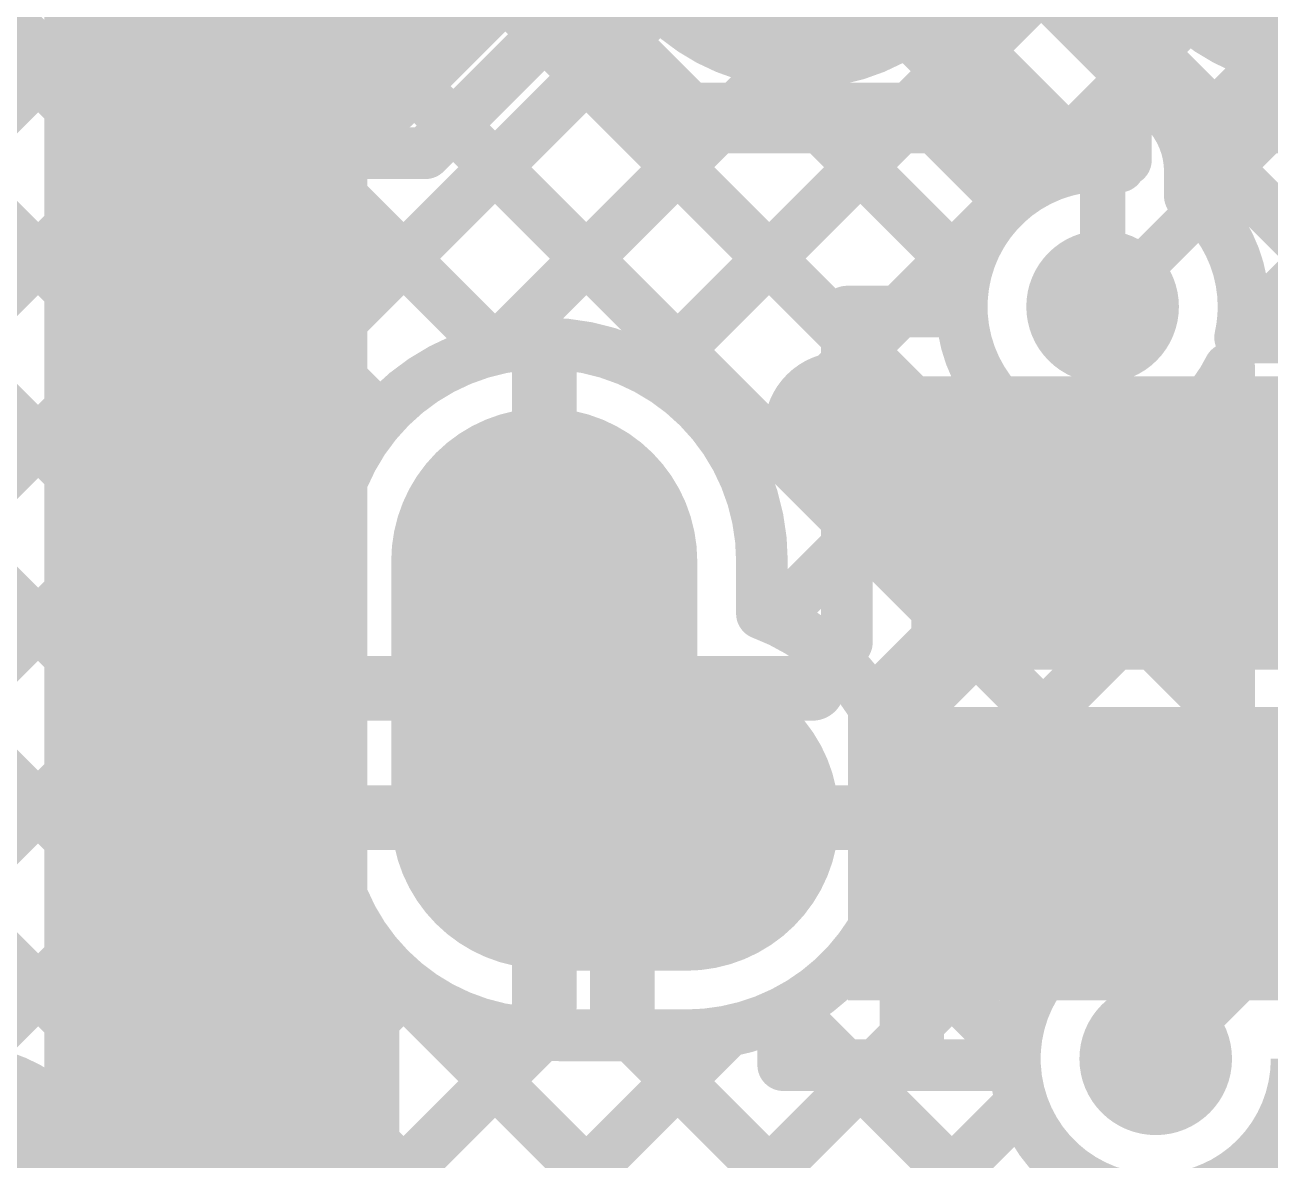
# Model space of a CAD drawing. Header units: millimetres. Extents: x 4.07 to 5.44, y 2.62 to 3.84.
# Drawn here: x 4.481 to 4.6737, y 3.0142 to 3.1899 of the extents above; entities that cross this region are included whole.
import ezdxf

# ---------------------------------------------------------------- set-up
doc = ezdxf.new("R2010")
doc.units = ezdxf.units.MM
doc.header["$MEASUREMENT"] = 0
for name, color, linetype in [('BottomLayer', 5, 'Continuous'), ('BottomSolder', 6, 'Continuous'), ('MultiLayer', 9, 'Continuous'), ('PadHoleLayer', 156, 'Continuous'), ('TopLayer', 1, 'Continuous'), ('TopOverlay', 2, 'Continuous'), ('TopPaste', 8, 'Continuous'), ('TopSolder', 216, 'Continuous'), ('ViaHoleLayer', 16, 'Continuous')]:
    doc.layers.add(name, color=color, linetype=linetype)

# ---------------------------------------------------------------- blocks, each defined once
blk = doc.blocks.new('TEST_POINT_3')
at = {"layer": 'TopLayer', "const_width": 0.03}
blk.add_lwpolyline([(-0.015, 0, 1), (0.015, 0, 1)], format="xyb", close=True, dxfattribs=at)
at = {"layer": 'TopOverlay', "const_width": 0.00787}
for points in [[(-0.037, 0.017), (-0.017, 0.037)], [(-0.017, 0.037), (0.017, 0.037)], [(-0.017, 0.037), (0.017, 0.037)], [(0.017, 0.037), (0.037, 0.017)], [(-0.037, -0.017), (-0.037, 0.017)], [(0.037, -0.017), (0.037, 0.017)], [(-0.037, -0.017), (-0.017, -0.037)], [(0.017, -0.037), (0.037, -0.017)], [(-0.017, -0.037), (0.017, -0.037)], [(-0.017, -0.037), (0.017, -0.037)]]:
    blk.add_lwpolyline(points, dxfattribs=at)
at = {"layer": 'TopOverlay', "const_width": 0.00394}
for points in [[(-0.01897, 0.037, 1), (-0.01503, 0.037, 1)], [(-0.01897, 0.037, 1), (-0.01503, 0.037, 1)], [(-0.01897, 0.037, 1), (-0.01503, 0.037, 1)], [(0.01503, 0.037, 1), (0.01897, 0.037, 1)], [(0.01503, 0.037, 1), (0.01897, 0.037, 1)], [(0.01503, 0.037, 1), (0.01897, 0.037, 1)], [(-0.03897, 0.017, 1), (-0.03503, 0.017, 1)], [(-0.03897, 0.017, 1), (-0.03503, 0.017, 1)], [(0.03503, 0.017, 1), (0.03897, 0.017, 1)], [(0.03503, 0.017, 1), (0.03897, 0.017, 1)], [(-0.03897, -0.017, 1), (-0.03503, -0.017, 1)], [(-0.03897, -0.017, 1), (-0.03503, -0.017, 1)], [(0.03503, -0.017, 1), (0.03897, -0.017, 1)], [(0.03503, -0.017, 1), (0.03897, -0.017, 1)], [(-0.01897, -0.037, 1), (-0.01503, -0.037, 1)], [(-0.01897, -0.037, 1), (-0.01503, -0.037, 1)], [(-0.01897, -0.037, 1), (-0.01503, -0.037, 1)], [(0.01503, -0.037, 1), (0.01897, -0.037, 1)], [(0.01503, -0.037, 1), (0.01897, -0.037, 1)], [(0.01503, -0.037, 1), (0.01897, -0.037, 1)]]:
    blk.add_lwpolyline(points, format="xyb", close=True, dxfattribs=at)
at = {"layer": 'TopPaste', "const_width": 0.03}
blk.add_lwpolyline([(-0.015, 0, 1), (0.015, 0, 1)], format="xyb", close=True, dxfattribs=at)
at = {"layer": 'TopSolder', "const_width": 0.034}
blk.add_lwpolyline([(-0.017, 0, 1), (0.017, 0, 1)], format="xyb", close=True, dxfattribs=at)
blk = doc.blocks.new('TEST_POINT_5')
at = {"layer": 'TopLayer', "const_width": 0.03}
blk.add_lwpolyline([(-0.015, 0, 1), (0.015, 0, 1)], format="xyb", close=True, dxfattribs=at)
at = {"layer": 'TopOverlay', "const_width": 0.00787}
for points in [[(-0.037, 0.017), (-0.017, 0.037)], [(-0.017, 0.037), (0.017, 0.037)], [(-0.017, 0.037), (0.017, 0.037)], [(0.017, 0.037), (0.037, 0.017)], [(-0.037, -0.017), (-0.037, 0.017)], [(0.037, -0.017), (0.037, 0.017)], [(-0.037, -0.017), (-0.017, -0.037)], [(0.017, -0.037), (0.037, -0.017)], [(-0.017, -0.037), (0.017, -0.037)], [(-0.017, -0.037), (0.017, -0.037)]]:
    blk.add_lwpolyline(points, dxfattribs=at)
at = {"layer": 'TopOverlay', "const_width": 0.00394}
for points in [[(-0.01897, 0.037, 1), (-0.01503, 0.037, 1)], [(-0.01897, 0.037, 1), (-0.01503, 0.037, 1)], [(-0.01897, 0.037, 1), (-0.01503, 0.037, 1)], [(0.01503, 0.037, 1), (0.01897, 0.037, 1)], [(0.01503, 0.037, 1), (0.01897, 0.037, 1)], [(0.01503, 0.037, 1), (0.01897, 0.037, 1)], [(-0.03897, 0.017, 1), (-0.03503, 0.017, 1)], [(-0.03897, 0.017, 1), (-0.03503, 0.017, 1)], [(0.03503, 0.017, 1), (0.03897, 0.017, 1)], [(0.03503, 0.017, 1), (0.03897, 0.017, 1)], [(-0.03897, -0.017, 1), (-0.03503, -0.017, 1)], [(-0.03897, -0.017, 1), (-0.03503, -0.017, 1)], [(0.03503, -0.017, 1), (0.03897, -0.017, 1)], [(0.03503, -0.017, 1), (0.03897, -0.017, 1)], [(-0.01897, -0.037, 1), (-0.01503, -0.037, 1)], [(-0.01897, -0.037, 1), (-0.01503, -0.037, 1)], [(-0.01897, -0.037, 1), (-0.01503, -0.037, 1)], [(0.01503, -0.037, 1), (0.01897, -0.037, 1)], [(0.01503, -0.037, 1), (0.01897, -0.037, 1)], [(0.01503, -0.037, 1), (0.01897, -0.037, 1)]]:
    blk.add_lwpolyline(points, format="xyb", close=True, dxfattribs=at)
at = {"layer": 'TopPaste', "const_width": 0.03}
blk.add_lwpolyline([(-0.015, 0, 1), (0.015, 0, 1)], format="xyb", close=True, dxfattribs=at)
at = {"layer": 'TopSolder', "const_width": 0.034}
blk.add_lwpolyline([(-0.017, 0, 1), (0.017, 0, 1)], format="xyb", close=True, dxfattribs=at)
blk = doc.blocks.new('TEST_POINT_7')
at = {"layer": 'TopLayer', "const_width": 0.03}
blk.add_lwpolyline([(-0.015, 0, 1), (0.015, 0, 1)], format="xyb", close=True, dxfattribs=at)
at = {"layer": 'TopOverlay', "const_width": 0.00787}
for points in [[(-0.037, 0.017), (-0.017, 0.037)], [(-0.017, 0.037), (0.017, 0.037)], [(-0.017, 0.037), (0.017, 0.037)], [(0.017, 0.037), (0.037, 0.017)], [(-0.037, -0.017), (-0.037, 0.017)], [(0.037, -0.017), (0.037, 0.017)], [(-0.037, -0.017), (-0.017, -0.037)], [(0.017, -0.037), (0.037, -0.017)], [(-0.017, -0.037), (0.017, -0.037)], [(-0.017, -0.037), (0.017, -0.037)]]:
    blk.add_lwpolyline(points, dxfattribs=at)
at = {"layer": 'TopOverlay', "const_width": 0.00394}
for points in [[(-0.01897, 0.037, 1), (-0.01503, 0.037, 1)], [(-0.01897, 0.037, 1), (-0.01503, 0.037, 1)], [(-0.01897, 0.037, 1), (-0.01503, 0.037, 1)], [(0.01503, 0.037, 1), (0.01897, 0.037, 1)], [(0.01503, 0.037, 1), (0.01897, 0.037, 1)], [(0.01503, 0.037, 1), (0.01897, 0.037, 1)], [(-0.03897, 0.017, 1), (-0.03503, 0.017, 1)], [(-0.03897, 0.017, 1), (-0.03503, 0.017, 1)], [(0.03503, 0.017, 1), (0.03897, 0.017, 1)], [(0.03503, 0.017, 1), (0.03897, 0.017, 1)], [(-0.03897, -0.017, 1), (-0.03503, -0.017, 1)], [(-0.03897, -0.017, 1), (-0.03503, -0.017, 1)], [(0.03503, -0.017, 1), (0.03897, -0.017, 1)], [(0.03503, -0.017, 1), (0.03897, -0.017, 1)], [(-0.01897, -0.037, 1), (-0.01503, -0.037, 1)], [(-0.01897, -0.037, 1), (-0.01503, -0.037, 1)], [(-0.01897, -0.037, 1), (-0.01503, -0.037, 1)], [(0.01503, -0.037, 1), (0.01897, -0.037, 1)], [(0.01503, -0.037, 1), (0.01897, -0.037, 1)], [(0.01503, -0.037, 1), (0.01897, -0.037, 1)]]:
    blk.add_lwpolyline(points, format="xyb", close=True, dxfattribs=at)
at = {"layer": 'TopPaste', "const_width": 0.03}
blk.add_lwpolyline([(-0.015, 0, 1), (0.015, 0, 1)], format="xyb", close=True, dxfattribs=at)
at = {"layer": 'TopSolder', "const_width": 0.034}
blk.add_lwpolyline([(-0.017, 0, 1), (0.017, 0, 1)], format="xyb", close=True, dxfattribs=at)
blk = doc.blocks.new('U262_241N_4BVC16_10')
at = {"layer": 'BottomLayer', "const_width": 0.03937}
for points in [[(-0.17008, 0.01969), (-0.17008, -0.01969)], [(-0.16784, -0.02), (-0.14816, -0.02)]]:
    blk.add_lwpolyline(points, dxfattribs=at)
at = {"layer": 'BottomLayer', "const_width": 0.01969}
for points in [[(-0.17992, 0.01969, 1), (-0.16024, 0.01969, 1)], [(-0.17992, -0.01969, 1), (-0.16024, -0.01969, 1)], [(-0.17769, -0.02, 1), (-0.158, -0.02, 1)], [(-0.158, -0.02, 1), (-0.13831, -0.02, 1)]]:
    blk.add_lwpolyline(points, format="xyb", close=True, dxfattribs=at)
at = {"layer": 'BottomSolder', "const_width": 0.04737}
for points in [[(-0.17008, 0.01969), (-0.17008, -0.01969)], [(-0.16784, -0.02), (-0.14816, -0.02)]]:
    blk.add_lwpolyline(points, dxfattribs=at)
at = {"layer": 'BottomSolder', "const_width": 0.02369}
for points in [[(-0.18192, 0.01969, 1), (-0.15824, 0.01969, 1)], [(-0.18192, -0.01969, 1), (-0.15824, -0.01969, 1)], [(-0.17969, -0.02, 1), (-0.156, -0.02, 1)], [(-0.16, -0.02, 1), (-0.13631, -0.02, 1)]]:
    blk.add_lwpolyline(points, format="xyb", close=True, dxfattribs=at)
at = {"layer": 'MultiLayer', "const_width": 0.03937}
for points in [[(-0.17008, 0.01969), (-0.17008, -0.01969)], [(-0.16784, -0.02), (-0.14816, -0.02)]]:
    blk.add_lwpolyline(points, dxfattribs=at)
at = {"layer": 'MultiLayer', "const_width": 0.01969}
for points in [[(-0.17992, 0.01969, 1), (-0.16024, 0.01969, 1)], [(-0.17992, -0.01969, 1), (-0.16024, -0.01969, 1)], [(-0.17769, -0.02, 1), (-0.158, -0.02, 1)], [(-0.158, -0.02, 1), (-0.13831, -0.02, 1)]]:
    blk.add_lwpolyline(points, format="xyb", close=True, dxfattribs=at)
at = {"layer": 'PadHoleLayer', "const_width": 0.00591}
for points in [[(-0.17894, -0.01673), (-0.17894, 0.01673, -1), (-0.16122, 0.01673), (-0.16122, -0.01673, -1)], [(-0.14914, -0.02886), (-0.16686, -0.02886, -1), (-0.16686, -0.01114), (-0.14914, -0.01114, -1)]]:
    blk.add_lwpolyline(points, format="xyb", close=True, dxfattribs=at)
at = {"layer": 'TopLayer', "const_width": 0.03937}
for points in [[(-0.17008, 0.01969), (-0.17008, -0.01969)], [(-0.16784, -0.02), (-0.14816, -0.02)]]:
    blk.add_lwpolyline(points, dxfattribs=at)
at = {"layer": 'TopLayer', "const_width": 0.01969}
for points in [[(-0.17992, 0.01969, 1), (-0.16024, 0.01969, 1)], [(-0.17992, -0.01969, 1), (-0.16024, -0.01969, 1)], [(-0.17769, -0.02, 1), (-0.158, -0.02, 1)], [(-0.158, -0.02, 1), (-0.13831, -0.02, 1)]]:
    blk.add_lwpolyline(points, format="xyb", close=True, dxfattribs=at)
at = {"layer": 'TopLayer'}
for points in [[(-0.10925, 0.00689), (-0.09744, 0.00689), (-0.10925, 0.04429), (-0.09744, 0.04429)], [(-0.08957, 0.00689), (-0.07776, 0.00689), (-0.08957, 0.04429), (-0.07776, 0.04429)], [(-0.06988, 0.00689), (-0.05807, 0.00689), (-0.06988, 0.04429), (-0.05807, 0.04429)], [(-0.11909, -0.04429), (-0.10728, -0.04429), (-0.11909, -0.00689), (-0.10728, -0.00689)], [(-0.09941, -0.04429), (-0.0876, -0.04429), (-0.09941, -0.00689), (-0.0876, -0.00689)], [(-0.07972, -0.04429), (-0.06791, -0.04429), (-0.07972, -0.00689), (-0.06791, -0.00689)], [(-0.06004, -0.04429), (-0.04823, -0.04429), (-0.06004, -0.00689), (-0.04823, -0.00689)]]:
    blk.add_solid(points, dxfattribs=at)
at = {"layer": 'TopOverlay'}
for points, const_width in [([(-0.11693, 0.04, 1), (-0.13107, 0.04, 1)], 0.01), ([(-0.13357, 0.04, 1), (-0.12857, 0.04, 1)], 0.005), ([(-0.11943, 0.04, 1), (-0.11443, 0.04, 1)], 0.005), ([(-0.19625, -0.05, 1), (-0.19375, -0.05, 1)], 0.0025)]:
    blk.add_lwpolyline(points, format="xyb", close=True, dxfattribs=dict(at, const_width=const_width))
at = {"layer": 'TopOverlay', "const_width": 0.005}
blk.add_lwpolyline([(-0.195, -0.129), (-0.195, -0.05)], dxfattribs=at)
at = {"layer": 'TopPaste'}
for points in [[(-0.10925, 0.00689), (-0.09744, 0.00689), (-0.10925, 0.04429), (-0.09744, 0.04429)], [(-0.08957, 0.00689), (-0.07776, 0.00689), (-0.08957, 0.04429), (-0.07776, 0.04429)], [(-0.06988, 0.00689), (-0.05807, 0.00689), (-0.06988, 0.04429), (-0.05807, 0.04429)], [(-0.11909, -0.04429), (-0.10728, -0.04429), (-0.11909, -0.00689), (-0.10728, -0.00689)], [(-0.09941, -0.04429), (-0.0876, -0.04429), (-0.09941, -0.00689), (-0.0876, -0.00689)], [(-0.07972, -0.04429), (-0.06791, -0.04429), (-0.07972, -0.00689), (-0.06791, -0.00689)], [(-0.06004, -0.04429), (-0.04823, -0.04429), (-0.06004, -0.00689), (-0.04823, -0.00689)]]:
    blk.add_solid(points, dxfattribs=at)
at = {"layer": 'TopSolder', "const_width": 0.04737}
for points in [[(-0.17008, 0.01969), (-0.17008, -0.01969)], [(-0.16784, -0.02), (-0.14816, -0.02)]]:
    blk.add_lwpolyline(points, dxfattribs=at)
at = {"layer": 'TopSolder', "const_width": 0.02369}
for points in [[(-0.18192, 0.01969, 1), (-0.15824, 0.01969, 1)], [(-0.18192, -0.01969, 1), (-0.15824, -0.01969, 1)], [(-0.17969, -0.02, 1), (-0.156, -0.02, 1)], [(-0.16, -0.02, 1), (-0.13631, -0.02, 1)]]:
    blk.add_lwpolyline(points, format="xyb", close=True, dxfattribs=at)
at = {"layer": 'TopSolder'}
for points in [[(-0.11325, 0.00289), (-0.09344, 0.00289), (-0.11325, 0.04829), (-0.09344, 0.04829)], [(-0.09357, 0.00289), (-0.07376, 0.00289), (-0.09357, 0.04829), (-0.07376, 0.04829)], [(-0.07388, 0.00289), (-0.05407, 0.00289), (-0.07388, 0.04829), (-0.05407, 0.04829)], [(-0.12309, -0.04829), (-0.10328, -0.04829), (-0.12309, -0.00289), (-0.10328, -0.00289)], [(-0.10341, -0.04829), (-0.0836, -0.04829), (-0.10341, -0.00289), (-0.0836, -0.00289)], [(-0.08372, -0.04829), (-0.06391, -0.04829), (-0.08372, -0.00289), (-0.06391, -0.00289)], [(-0.06404, -0.04829), (-0.04423, -0.04829), (-0.06404, -0.00289), (-0.04423, -0.00289)]]:
    blk.add_solid(points, dxfattribs=at)

msp = doc.modelspace()

# ---------------------------------------------------------------- linework, layer by layer
at = {"layer": 'BottomLayer'}
for points, const_width in [([(4.57844, 3.13594), (4.99788, 3.55538)], 0.008), ([(4.55395, 3.13974), (4.92366, 3.50945)], 0.008), ([(4.55395, 3.13974), (4.92366, 3.50945)], 0.008), ([(4.4633, 3.16222), (4.74289, 3.44182)], 0.008), ([(4.43608, 3.10672), (4.76966, 3.4403)], 0.008), ([(4.41174, 3.02581), (4.8254, 3.43947)], 0.008), ([(4.44128, 3.08364), (4.79711, 3.43946)], 0.008), ([(4.46059, 3.37416), (4.65272, 3.18203)], 0.008), ([(4.46448, 3.34198), (4.63988, 3.16658)], 0.008), ([(4.46472, 3.31345), (4.62665, 3.15152)], 0.008), ([(4.46388, 3.28601), (4.66742, 3.08247)], 0.008), ([(4.46237, 3.25924), (4.66459, 3.05702)], 0.008), ([(4.50904, 2.89626), (4.50904, 3.22114)], 0.05), ([(4.46391, 3.22941), (4.55365, 3.13967)], 0.008), ([(4.6554, 3.18583), (4.67635, 3.20678)], 0.008), ([(4.46479, 3.20024), (4.53601, 3.12903)], 0.008), ([(4.66492, 3.17626), (4.68592, 3.19726)], 0.007), ([(4.63345, 3.16267), (4.65263, 3.18185)], 0.008), ([(4.65142, 3.16895), (4.65142, 3.17626)], 0.008), ([(4.66492, 3.16336), (4.66492, 3.17626)], 0.007), ([(4.46427, 3.17249), (4.52778, 3.10897)], 0.008), ([(4.64782, 3.14626), (4.66492, 3.16336)], 0.007), ([(4.59192, 3.12114), (4.63141, 3.16063)], 0.008), ([(4.46297, 3.1455), (4.52772, 3.08075)], 0.008), ([(4.5614, 3.0872), (4.5614, 3.13657)], 0.01), ([(4.66742, 3.05985), (4.66742, 3.13669)], 0.008), ([(4.41951, 3.13239), (4.55119, 3.00071)], 0.008), ([(4.44735, 3.13284), (4.58198, 2.9982)], 0.008), ([(4.59704, 3.09797), (4.6312, 3.13213)], 0.008), ([(4.61209, 3.08473), (4.65225, 3.1249)], 0.008), ([(4.65308, 3.12509), (4.66742, 3.11075)], 0.008), ([(4.44133, 3.02712), (4.52855, 3.11434)], 0.008), ([(4.44133, 3.02712), (4.52855, 3.11434)], 0.008), ([(4.61638, 3.06075), (4.66742, 3.11179)], 0.008), ([(4.52772, 3.06752), (4.52772, 3.10689)], 0.008), ([(4.59509, 3.09877), (4.59509, 3.10689)], 0.008), ([(4.51991, 3.0872), (4.5614, 3.0872)], 0.01), ([(4.5614, 3.0872), (4.6029, 3.0872)], 0.01), ([(4.5614, 3.03783), (4.5614, 3.0872)], 0.01), ([(4.47063, 3.02813), (4.52772, 3.08522)], 0.008), ([(4.5823, 2.99838), (4.66742, 3.0835)], 0.008), ([(4.44128, 3.08233), (4.53023, 2.99339)], 0.008), ([(4.61518, 3.07814), (4.64476, 3.04856)], 0.008), ([(4.53395, 3.0672), (4.57348, 3.0672)], 0.01), ([(4.57348, 3.0672), (4.61301, 3.0672)], 0.01), ([(4.57348, 3.03752), (4.57348, 3.0672)], 0.01), ([(4.65906, 3.05149), (4.66742, 3.05985)], 0.008), ([(4.48914, 3.01836), (4.52902, 3.05824)], 0.008), ([(4.65692, 3.03026), (4.68092, 3.05426)], 0.007), ([(4.61327, 3.05177), (4.63424, 3.0308)], 0.008), ([(4.491, 2.99193), (4.54032, 3.04125)], 0.008), ([(4.59924, 3.03752), (4.63584, 3.00091)], 0.008), ([(4.49229, 2.96494), (4.56097, 3.03362)], 0.008), ([(4.55516, 2.99952), (4.58978, 3.03414)], 0.008), ([(4.56364, 3.03352), (4.58332, 3.03352)], 0.008), ([(4.57495, 3.03352), (4.6086, 2.99987)], 0.008), ([(4.65604, 3.02989), (4.6564, 3.03026)], 0.007), ([(4.6564, 3.03026), (4.65692, 3.03026)], 0.007), ([(4.61316, 3.00096), (4.63531, 3.0231)], 0.008), ([(4.67471, 3.01862), (4.67868, 3.01465)], 0.008)]:
    msp.add_lwpolyline(points, dxfattribs=dict(at, const_width=const_width))
at = {"layer": 'BottomLayer', "const_width": 0.008}
for points in [[(4.65142, 3.17626, -0.199679), (4.6554, 3.18583)], [(4.65142, 3.17626, -0.198912), (4.65538, 3.1858)], [(4.66742, 3.13669, -1.936495), (4.65039, 3.16792)], [(4.52772, 3.10689, -1), (4.59509, 3.10689)], [(4.59509, 3.09877, -0.313188), (4.61701, 3.0672)], [(4.55782, 3.03402, -0.383377), (4.52772, 3.06752)], [(4.61701, 3.0672, -0.414214), (4.58332, 3.03352)], [(4.67785, 3.02989, -2.673855), (4.65906, 3.05149)], [(4.56364, 3.03352, -0.043394), (4.55782, 3.03402)], [(4.45942, 3.02487, -0.587389), (4.4928, 3.00626)]]:
    msp.add_lwpolyline(points, format="xyb", dxfattribs=at)
at = {"layer": 'BottomLayer'}
for points, const_width in [([(4.65338, 3.1858, 1), (4.65738, 3.1858, 1)], 0.004), ([(4.6534, 3.18583, 1), (4.6574, 3.18583, 1)], 0.004), ([(4.6534, 3.18583, 1), (4.6574, 3.18583, 1)], 0.004), ([(4.65063, 3.18185, 1), (4.65463, 3.18185, 1)], 0.004), ([(4.65072, 3.18203, 1), (4.65472, 3.18203, 1)], 0.004), ([(4.64942, 3.17626, 1), (4.65342, 3.17626, 1)], 0.004), ([(4.64942, 3.17626, 1), (4.65342, 3.17626, 1)], 0.004), ([(4.64942, 3.17626, 1), (4.65342, 3.17626, 1)], 0.004), ([(4.66317, 3.17626, 1), (4.66667, 3.17626, 1)], 0.0035), ([(4.66317, 3.17626, 1), (4.66667, 3.17626, 1)], 0.0035), ([(4.64942, 3.16895, 1), (4.65342, 3.16895, 1)], 0.004), ([(4.63788, 3.16658, 1), (4.64188, 3.16658, 1)], 0.004), ([(4.64839, 3.16792, 1), (4.65239, 3.16792, 1)], 0.004), ([(4.63145, 3.16267, 1), (4.63545, 3.16267, 1)], 0.004), ([(4.66317, 3.16336, 1), (4.66667, 3.16336, 1)], 0.0035), ([(4.66317, 3.16336, 1), (4.66667, 3.16336, 1)], 0.0035), ([(4.62941, 3.16063, 1), (4.63341, 3.16063, 1)], 0.004), ([(4.64191, 3.14626, 1), (4.65372, 3.14626, 1)], 0.01181), ([(4.62465, 3.15152, 1), (4.62865, 3.15152, 1)], 0.004), ([(4.64607, 3.14626, 1), (4.64957, 3.14626, 1)], 0.0035), ([(4.55165, 3.13967, 1), (4.55565, 3.13967, 1)], 0.004), ([(4.55195, 3.13974, 1), (4.55595, 3.13974, 1)], 0.004), ([(4.55195, 3.13974, 1), (4.55595, 3.13974, 1)], 0.004), ([(4.5589, 3.13657, 1), (4.5639, 3.13657, 1)], 0.005), ([(4.57644, 3.13594, 1), (4.58044, 3.13594, 1)], 0.004), ([(4.66542, 3.13669, 1), (4.66942, 3.13669, 1)], 0.004), ([(4.66542, 3.13669, 1), (4.66942, 3.13669, 1)], 0.004), ([(4.6292, 3.13213, 1), (4.6332, 3.13213, 1)], 0.004), ([(4.53401, 3.12903, 1), (4.53801, 3.12903, 1)], 0.004), ([(4.65025, 3.1249, 1), (4.65425, 3.1249, 1)], 0.004), ([(4.65108, 3.12509, 1), (4.65508, 3.12509, 1)], 0.004), ([(4.58992, 3.12114, 1), (4.59392, 3.12114, 1)], 0.004), ([(4.52655, 3.11434, 1), (4.53055, 3.11434, 1)], 0.004), ([(4.52655, 3.11434, 1), (4.53055, 3.11434, 1)], 0.004), ([(4.66542, 3.11179, 1), (4.66942, 3.11179, 1)], 0.004), ([(4.66542, 3.11075, 1), (4.66942, 3.11075, 1)], 0.004), ([(4.52578, 3.10897, 1), (4.52978, 3.10897, 1)], 0.004), ([(4.52572, 3.10689, 1), (4.52972, 3.10689, 1)], 0.004), ([(4.52572, 3.10689, 1), (4.52972, 3.10689, 1)], 0.004), ([(4.59309, 3.10689, 1), (4.59709, 3.10689, 1)], 0.004), ([(4.59309, 3.10689, 1), (4.59709, 3.10689, 1)], 0.004), ([(4.59309, 3.09877, 1), (4.59709, 3.09877, 1)], 0.004), ([(4.59309, 3.09877, 1), (4.59709, 3.09877, 1)], 0.004), ([(4.59504, 3.09797, 1), (4.59904, 3.09797, 1)], 0.004), ([(4.51741, 3.0872, 1), (4.52241, 3.0872, 1)], 0.005), ([(4.5589, 3.0872, 1), (4.5639, 3.0872, 1)], 0.005), ([(4.5589, 3.0872, 1), (4.5639, 3.0872, 1)], 0.005), ([(4.5589, 3.0872, 1), (4.5639, 3.0872, 1)], 0.005), ([(4.5589, 3.0872, 1), (4.5639, 3.0872, 1)], 0.005), ([(4.6004, 3.0872, 1), (4.6054, 3.0872, 1)], 0.005), ([(4.52572, 3.08522, 1), (4.52972, 3.08522, 1)], 0.004), ([(4.61009, 3.08473, 1), (4.61409, 3.08473, 1)], 0.004), ([(4.66542, 3.0835, 1), (4.66942, 3.0835, 1)], 0.004), ([(4.66542, 3.08247, 1), (4.66942, 3.08247, 1)], 0.004), ([(4.52572, 3.08075, 1), (4.52972, 3.08075, 1)], 0.004), ([(4.61318, 3.07814, 1), (4.61718, 3.07814, 1)], 0.004), ([(4.53145, 3.0672, 1), (4.53645, 3.0672, 1)], 0.005), ([(4.57098, 3.0672, 1), (4.57598, 3.0672, 1)], 0.005), ([(4.57098, 3.0672, 1), (4.57598, 3.0672, 1)], 0.005), ([(4.57098, 3.0672, 1), (4.57598, 3.0672, 1)], 0.005), ([(4.61051, 3.0672, 1), (4.61551, 3.0672, 1)], 0.005), ([(4.52572, 3.06752, 1), (4.52972, 3.06752, 1)], 0.004), ([(4.52572, 3.06752, 1), (4.52972, 3.06752, 1)], 0.004), ([(4.61501, 3.0672, 1), (4.61901, 3.0672, 1)], 0.004), ([(4.61501, 3.0672, 1), (4.61901, 3.0672, 1)], 0.004), ([(4.61438, 3.06075, 1), (4.61838, 3.06075, 1)], 0.004), ([(4.66542, 3.05985, 1), (4.66942, 3.05985, 1)], 0.004), ([(4.66542, 3.05985, 1), (4.66942, 3.05985, 1)], 0.004), ([(4.52702, 3.05824, 1), (4.53102, 3.05824, 1)], 0.004), ([(4.66259, 3.05702, 1), (4.66659, 3.05702, 1)], 0.004), ([(4.61127, 3.05177, 1), (4.61527, 3.05177, 1)], 0.004), ([(4.65706, 3.05149, 1), (4.66106, 3.05149, 1)], 0.004), ([(4.65706, 3.05149, 1), (4.66106, 3.05149, 1)], 0.004), ([(4.64276, 3.04856, 1), (4.64676, 3.04856, 1)], 0.004), ([(4.53832, 3.04125, 1), (4.54232, 3.04125, 1)], 0.004), ([(4.5589, 3.03783, 1), (4.5639, 3.03783, 1)], 0.005), ([(4.57098, 3.03752, 1), (4.57598, 3.03752, 1)], 0.005), ([(4.59724, 3.03752, 1), (4.60124, 3.03752, 1)], 0.004), ([(4.65013, 3.02989, 1), (4.66194, 3.02989, 1)], 0.01181), ([(4.55582, 3.03402, 1), (4.55982, 3.03402, 1)], 0.004), ([(4.55582, 3.03402, 1), (4.55982, 3.03402, 1)], 0.004), ([(4.55897, 3.03362, 1), (4.56297, 3.03362, 1)], 0.004), ([(4.56164, 3.03352, 1), (4.56564, 3.03352, 1)], 0.004), ([(4.56164, 3.03352, 1), (4.56564, 3.03352, 1)], 0.004), ([(4.57295, 3.03352, 1), (4.57695, 3.03352, 1)], 0.004), ([(4.58132, 3.03352, 1), (4.58532, 3.03352, 1)], 0.004), ([(4.58132, 3.03352, 1), (4.58532, 3.03352, 1)], 0.004), ([(4.58778, 3.03414, 1), (4.59178, 3.03414, 1)], 0.004), ([(4.63224, 3.0308, 1), (4.63624, 3.0308, 1)], 0.004), ([(4.65465, 3.03026, 1), (4.65815, 3.03026, 1)], 0.0035), ([(4.65465, 3.03026, 1), (4.65815, 3.03026, 1)], 0.0035), ([(4.65517, 3.03026, 1), (4.65867, 3.03026, 1)], 0.0035), ([(4.65517, 3.03026, 1), (4.65867, 3.03026, 1)], 0.0035), ([(4.65429, 3.02989, 1), (4.65779, 3.02989, 1)], 0.0035), ([(4.63331, 3.0231, 1), (4.63731, 3.0231, 1)], 0.004), ([(4.48714, 3.01836, 1), (4.49114, 3.01836, 1)], 0.004), ([(4.67271, 3.01862, 1), (4.67671, 3.01862, 1)], 0.004)]:
    msp.add_lwpolyline(points, format="xyb", close=True, dxfattribs=dict(at, const_width=const_width))
msp.add_solid([(4.39092, 2.89826), (4.49592, 2.89826), (4.39092, 3.02487), (4.49592, 3.02487)], dxfattribs=at)
at = {"layer": 'BottomSolder', "const_width": 0.00991}
for points in [[(4.64287, 3.14626, 1), (4.65277, 3.14626, 1)], [(4.65108, 3.02989, 1), (4.66099, 3.02989, 1)]]:
    msp.add_lwpolyline(points, format="xyb", close=True, dxfattribs=at)
at = {"layer": 'MultiLayer', "const_width": 0.01181}
for points in [[(4.64191, 3.14626, 1), (4.65372, 3.14626, 1)], [(4.65013, 3.02989, 1), (4.66194, 3.02989, 1)]]:
    msp.add_lwpolyline(points, format="xyb", close=True, dxfattribs=at)
at = {"layer": 'TopLayer'}
for points, const_width in [([(4.521, 3.174), (4.521, 3.214)], 0.01), ([(4.601, 3.214), (4.64782, 3.16718)], 0.007), ([(4.46479, 3.20024), (4.53601, 3.12903)], 0.008), ([(4.64055, 3.19355), (4.65734, 3.17676)], 0.008), ([(4.64087, 3.19387), (4.68376, 3.15099)], 0.008), ([(4.641, 3.194), (4.661, 3.174)], 0.008), ([(4.477, 3.192), (4.499, 3.17)], 0.008), ([(4.543, 3.17), (4.564, 3.191)], 0.008), ([(4.564, 3.191), (4.581, 3.174)], 0.008), ([(4.56145, 3.18845), (4.60823, 3.14166)], 0.008), ([(4.41174, 3.02581), (4.57046, 3.18454)], 0.008), ([(4.41174, 3.02581), (4.57046, 3.18454)], 0.008), ([(4.4633, 3.16222), (4.48504, 3.18396)], 0.008), ([(4.5473, 3.1743), (4.60823, 3.11338)], 0.008), ([(4.55395, 3.13974), (4.58821, 3.174)], 0.008), ([(4.57844, 3.13594), (4.6165, 3.174)], 0.008), ([(4.581, 3.174), (4.621, 3.174)], 0.008), ([(4.60418, 3.174), (4.62665, 3.15152)], 0.008), ([(4.62145, 3.17445), (4.63334, 3.16257)], 0.008), ([(4.661, 3.174), (4.701, 3.174)], 0.008), ([(4.66194, 3.16288), (4.67307, 3.174)], 0.008), ([(4.46427, 3.17249), (4.52778, 3.10897)], 0.008), ([(4.43608, 3.10672), (4.49936, 3.17)], 0.008), ([(4.44128, 3.08364), (4.52764, 3.17)], 0.008), ([(4.499, 3.17), (4.543, 3.17)], 0.008), ([(4.52332, 3.17), (4.55365, 3.13967)], 0.008), ([(4.64782, 3.14626), (4.64782, 3.16718)], 0.007), ([(4.66132, 3.16339), (4.66132, 3.16718)], 0.008), ([(4.61628, 3.14549), (4.63141, 3.16063)], 0.008), ([(4.66917, 3.14182), (4.68815, 3.16079)], 0.008), ([(4.46297, 3.1455), (4.52772, 3.08075)], 0.008), ([(4.60823, 3.14549), (4.62602, 3.14549)], 0.008), ([(4.60823, 3.13745), (4.61628, 3.14549)], 0.008), ([(4.60823, 3.09431), (4.60823, 3.14549)], 0.008), ([(4.64782, 3.11279), (4.64782, 3.14626)], 0.007), ([(4.67128, 3.14149), (4.68341, 3.14149)], 0.008), ([(4.67128, 3.14149), (4.68341, 3.14149)], 0.008), ([(4.5614, 3.0872), (4.5614, 3.13657)], 0.01), ([(4.59192, 3.12114), (4.60823, 3.13745)], 0.008), ([(4.41951, 3.13239), (4.55119, 3.00071)], 0.008), ([(4.44735, 3.13284), (4.58198, 2.9982)], 0.008), ([(4.44133, 3.02712), (4.52855, 3.11434)], 0.008), ([(4.61223, 3.11279), (4.62813, 3.11279)], 0.01), ([(4.62777, 3.09226), (4.62777, 3.11243)], 0.007), ([(4.59704, 3.09797), (4.60823, 3.10916)], 0.008), ([(4.52772, 3.06752), (4.52772, 3.10689)], 0.008), ([(4.59509, 3.09877), (4.59509, 3.10689)], 0.008), ([(4.60332, 3.09431), (4.60823, 3.09431)], 0.008), ([(4.61877, 3.08326), (4.62777, 3.09226)], 0.007), ([(4.51991, 3.0872), (4.5614, 3.0872)], 0.01), ([(4.5614, 3.0872), (4.6029, 3.0872)], 0.01), ([(4.5614, 3.03783), (4.5614, 3.0872)], 0.01), ([(4.47063, 3.02813), (4.52772, 3.08522)], 0.008), ([(4.44128, 3.08233), (4.53023, 2.99339)], 0.008), ([(4.61877, 3.06209), (4.61877, 3.08326)], 0.007), ([(4.53395, 3.0672), (4.57348, 3.0672)], 0.01), ([(4.57348, 3.03752), (4.57348, 3.0672)], 0.01), ([(4.61829, 3.03291), (4.61829, 3.06161)], 0.01), ([(4.65766, 3.03152), (4.65766, 3.06161)], 0.007), ([(4.48914, 3.01836), (4.52902, 3.05824)], 0.008), ([(4.491, 2.99193), (4.54032, 3.04125)], 0.008), ([(4.59839, 3.02891), (4.59839, 3.03707)], 0.008), ([(4.49229, 2.96494), (4.56097, 3.03362)], 0.008), ([(4.55516, 2.99952), (4.58978, 3.03414)], 0.008), ([(4.56364, 3.03352), (4.58332, 3.03352)], 0.008), ([(4.57495, 3.03352), (4.6086, 2.99987)], 0.008), ([(4.65604, 3.02989), (4.65766, 3.03152)], 0.007), ([(4.5823, 2.99838), (4.61283, 3.02891)], 0.008), ([(4.59839, 3.02891), (4.63425, 3.02891)], 0.008), ([(4.60784, 3.02891), (4.63584, 3.00091)], 0.008), ([(4.61316, 3.00096), (4.63531, 3.0231)], 0.008)]:
    msp.add_lwpolyline(points, dxfattribs=dict(at, const_width=const_width))
for points, const_width in [([(4.63855, 3.19355, 1), (4.64255, 3.19355, 1)], 0.004), ([(4.562, 3.191, 1), (4.566, 3.191, 1)], 0.004), ([(4.562, 3.191, 1), (4.566, 3.191, 1)], 0.004), ([(4.55945, 3.18845, 1), (4.56345, 3.18845, 1)], 0.004), ([(4.48304, 3.18396, 1), (4.48704, 3.18396, 1)], 0.004), ([(4.56846, 3.18454, 1), (4.57246, 3.18454, 1)], 0.004), ([(4.56846, 3.18454, 1), (4.57246, 3.18454, 1)], 0.004), ([(4.65534, 3.17676, 1), (4.65934, 3.17676, 1)], 0.004), ([(4.65534, 3.17676, 1), (4.65934, 3.17676, 1)], 0.004), ([(4.65536, 3.17673, 1), (4.65936, 3.17673, 1)], 0.004), ([(4.5185, 3.174, 1), (4.5235, 3.174, 1)], 0.005), ([(4.5453, 3.1743, 1), (4.5493, 3.1743, 1)], 0.004), ([(4.579, 3.174, 1), (4.583, 3.174, 1)], 0.004), ([(4.579, 3.174, 1), (4.583, 3.174, 1)], 0.004), ([(4.58621, 3.174, 1), (4.59021, 3.174, 1)], 0.004), ([(4.60218, 3.174, 1), (4.60618, 3.174, 1)], 0.004), ([(4.6145, 3.174, 1), (4.6185, 3.174, 1)], 0.004), ([(4.619, 3.174, 1), (4.623, 3.174, 1)], 0.004), ([(4.61945, 3.17445, 1), (4.62345, 3.17445, 1)], 0.004), ([(4.659, 3.174, 1), (4.663, 3.174, 1)], 0.004), ([(4.659, 3.174, 1), (4.663, 3.174, 1)], 0.004), ([(4.67107, 3.174, 1), (4.67507, 3.174, 1)], 0.004), ([(4.497, 3.17, 1), (4.501, 3.17, 1)], 0.004), ([(4.497, 3.17, 1), (4.501, 3.17, 1)], 0.004), ([(4.49736, 3.17, 1), (4.50136, 3.17, 1)], 0.004), ([(4.52132, 3.17, 1), (4.52532, 3.17, 1)], 0.004), ([(4.52564, 3.17, 1), (4.52965, 3.17, 1)], 0.004), ([(4.541, 3.17, 1), (4.545, 3.17, 1)], 0.004), ([(4.541, 3.17, 1), (4.545, 3.17, 1)], 0.004), ([(4.64607, 3.16718, 1), (4.64957, 3.16718, 1)], 0.0035), ([(4.64607, 3.16718, 1), (4.64957, 3.16718, 1)], 0.0035), ([(4.65932, 3.16718, 1), (4.66332, 3.16718, 1)], 0.004), ([(4.65932, 3.16718, 1), (4.66332, 3.16718, 1)], 0.004), ([(4.65932, 3.16718, 1), (4.66332, 3.16718, 1)], 0.004), ([(4.63134, 3.16257, 1), (4.63534, 3.16257, 1)], 0.004), ([(4.63134, 3.16257, 1), (4.63534, 3.16257, 1)], 0.004), ([(4.65932, 3.16339, 1), (4.66332, 3.16339, 1)], 0.004), ([(4.65932, 3.16339, 1), (4.66332, 3.16339, 1)], 0.004), ([(4.65994, 3.16288, 1), (4.66394, 3.16288, 1)], 0.004), ([(4.62941, 3.16063, 1), (4.63341, 3.16063, 1)], 0.004), ([(4.64191, 3.14626, 1), (4.65372, 3.14626, 1)], 0.01181), ([(4.62465, 3.15152, 1), (4.62865, 3.15152, 1)], 0.004), ([(4.60623, 3.14549, 1), (4.61023, 3.14549, 1)], 0.004), ([(4.60623, 3.14549, 1), (4.61023, 3.14549, 1)], 0.004), ([(4.61428, 3.14549, 1), (4.61828, 3.14549, 1)], 0.004), ([(4.61428, 3.14549, 1), (4.61828, 3.14549, 1)], 0.004), ([(4.62402, 3.14549, 1), (4.62802, 3.14549, 1)], 0.004), ([(4.62402, 3.14549, 1), (4.62802, 3.14549, 1)], 0.004), ([(4.64607, 3.14626, 1), (4.64957, 3.14626, 1)], 0.0035), ([(4.64607, 3.14626, 1), (4.64957, 3.14626, 1)], 0.0035), ([(4.66763, 3.14626, 1), (4.67163, 3.14626, 1)], 0.004), ([(4.66763, 3.14626, 1), (4.67163, 3.14626, 1)], 0.004), ([(4.60623, 3.14166, 1), (4.61023, 3.14166, 1)], 0.004), ([(4.6671, 3.14149, 1), (4.6711, 3.14149, 1)], 0.004), ([(4.66717, 3.14182, 1), (4.67117, 3.14182, 1)], 0.004), ([(4.66928, 3.14149, 1), (4.67328, 3.14149, 1)], 0.004), ([(4.66928, 3.14149, 1), (4.67328, 3.14149, 1)], 0.004), ([(4.55165, 3.13967, 1), (4.55565, 3.13967, 1)], 0.004), ([(4.55195, 3.13974, 1), (4.55595, 3.13974, 1)], 0.004), ([(4.5589, 3.13657, 1), (4.5639, 3.13657, 1)], 0.005), ([(4.60623, 3.13745, 1), (4.61023, 3.13745, 1)], 0.004), ([(4.60623, 3.13745, 1), (4.61023, 3.13745, 1)], 0.004), ([(4.57644, 3.13594, 1), (4.58044, 3.13594, 1)], 0.004), ([(4.53401, 3.12903, 1), (4.53801, 3.12903, 1)], 0.004), ([(4.58992, 3.12114, 1), (4.59392, 3.12114, 1)], 0.004), ([(4.52655, 3.11434, 1), (4.53055, 3.11434, 1)], 0.004), ([(4.60623, 3.11338, 1), (4.61023, 3.11338, 1)], 0.004), ([(4.60973, 3.11279, 1), (4.61473, 3.11279, 1)], 0.005), ([(4.62563, 3.11279, 1), (4.63063, 3.11279, 1)], 0.005), ([(4.64607, 3.11279, 1), (4.64957, 3.11279, 1)], 0.0035), ([(4.62602, 3.11243, 1), (4.62952, 3.11243, 1)], 0.0035), ([(4.52578, 3.10897, 1), (4.52978, 3.10897, 1)], 0.004), ([(4.60623, 3.10916, 1), (4.61023, 3.10916, 1)], 0.004), ([(4.52572, 3.10689, 1), (4.52972, 3.10689, 1)], 0.004), ([(4.52572, 3.10689, 1), (4.52972, 3.10689, 1)], 0.004), ([(4.59309, 3.10689, 1), (4.59709, 3.10689, 1)], 0.004), ([(4.59309, 3.10689, 1), (4.59709, 3.10689, 1)], 0.004), ([(4.59309, 3.09877, 1), (4.59709, 3.09877, 1)], 0.004), ([(4.59309, 3.09877, 1), (4.59709, 3.09877, 1)], 0.004), ([(4.59504, 3.09797, 1), (4.59904, 3.09797, 1)], 0.004), ([(4.60132, 3.09431, 1), (4.60532, 3.09431, 1)], 0.004), ([(4.60132, 3.09431, 1), (4.60532, 3.09431, 1)], 0.004), ([(4.60623, 3.09431, 1), (4.61023, 3.09431, 1)], 0.004), ([(4.60623, 3.09431, 1), (4.61023, 3.09431, 1)], 0.004), ([(4.62602, 3.09226, 1), (4.62952, 3.09226, 1)], 0.0035), ([(4.62602, 3.09226, 1), (4.62952, 3.09226, 1)], 0.0035), ([(4.51741, 3.0872, 1), (4.52241, 3.0872, 1)], 0.005), ([(4.5589, 3.0872, 1), (4.5639, 3.0872, 1)], 0.005), ([(4.5589, 3.0872, 1), (4.5639, 3.0872, 1)], 0.005), ([(4.5589, 3.0872, 1), (4.5639, 3.0872, 1)], 0.005), ([(4.5589, 3.0872, 1), (4.5639, 3.0872, 1)], 0.005), ([(4.6004, 3.0872, 1), (4.6054, 3.0872, 1)], 0.005), ([(4.52572, 3.08522, 1), (4.52972, 3.08522, 1)], 0.004), ([(4.61702, 3.08326, 1), (4.62052, 3.08326, 1)], 0.0035), ([(4.61702, 3.08326, 1), (4.62052, 3.08326, 1)], 0.0035), ([(4.52572, 3.08075, 1), (4.52972, 3.08075, 1)], 0.004), ([(4.53145, 3.0672, 1), (4.53645, 3.0672, 1)], 0.005), ([(4.57098, 3.0672, 1), (4.57598, 3.0672, 1)], 0.005), ([(4.57098, 3.0672, 1), (4.57598, 3.0672, 1)], 0.005), ([(4.52572, 3.06752, 1), (4.52972, 3.06752, 1)], 0.004), ([(4.52572, 3.06752, 1), (4.52972, 3.06752, 1)], 0.004), ([(4.61579, 3.06161, 1), (4.62079, 3.06161, 1)], 0.005), ([(4.61702, 3.06209, 1), (4.62052, 3.06209, 1)], 0.0035), ([(4.65591, 3.06161, 1), (4.65941, 3.06161, 1)], 0.0035), ([(4.52702, 3.05824, 1), (4.53102, 3.05824, 1)], 0.004), ([(4.53832, 3.04125, 1), (4.54232, 3.04125, 1)], 0.004), ([(4.5589, 3.03783, 1), (4.5639, 3.03783, 1)], 0.005), ([(4.57098, 3.03752, 1), (4.57598, 3.03752, 1)], 0.005), ([(4.65013, 3.02989, 1), (4.66194, 3.02989, 1)], 0.01181), ([(4.59639, 3.03707, 1), (4.60039, 3.03707, 1)], 0.004), ([(4.59639, 3.03707, 1), (4.60039, 3.03707, 1)], 0.004), ([(4.55582, 3.03402, 1), (4.55982, 3.03402, 1)], 0.004), ([(4.55582, 3.03402, 1), (4.55982, 3.03402, 1)], 0.004), ([(4.55897, 3.03362, 1), (4.56297, 3.03362, 1)], 0.004), ([(4.56164, 3.03352, 1), (4.56564, 3.03352, 1)], 0.004), ([(4.56164, 3.03352, 1), (4.56564, 3.03352, 1)], 0.004), ([(4.57295, 3.03352, 1), (4.57695, 3.03352, 1)], 0.004), ([(4.58132, 3.03352, 1), (4.58532, 3.03352, 1)], 0.004), ([(4.58132, 3.03352, 1), (4.58532, 3.03352, 1)], 0.004), ([(4.58778, 3.03414, 1), (4.59178, 3.03414, 1)], 0.004), ([(4.61579, 3.03291, 1), (4.62079, 3.03291, 1)], 0.005), ([(4.63243, 3.03291, 1), (4.63643, 3.03291, 1)], 0.004), ([(4.65591, 3.03152, 1), (4.65941, 3.03152, 1)], 0.0035), ([(4.65591, 3.03152, 1), (4.65941, 3.03152, 1)], 0.0035), ([(4.59639, 3.02891, 1), (4.60039, 3.02891, 1)], 0.004), ([(4.59639, 3.02891, 1), (4.60039, 3.02891, 1)], 0.004), ([(4.60584, 3.02891, 1), (4.60984, 3.02891, 1)], 0.004), ([(4.61083, 3.02891, 1), (4.61483, 3.02891, 1)], 0.004), ([(4.63225, 3.02891, 1), (4.63625, 3.02891, 1)], 0.004), ([(4.63225, 3.02891, 1), (4.63625, 3.02891, 1)], 0.004), ([(4.63225, 3.02891, 1), (4.63625, 3.02891, 1)], 0.004), ([(4.65429, 3.02989, 1), (4.65779, 3.02989, 1)], 0.0035), ([(4.63331, 3.0231, 1), (4.63731, 3.0231, 1)], 0.004), ([(4.48714, 3.01836, 1), (4.49114, 3.01836, 1)], 0.004)]:
    msp.add_lwpolyline(points, format="xyb", close=True, dxfattribs=dict(at, const_width=const_width))
at = {"layer": 'TopLayer', "const_width": 0.008}
for points in [[(4.65734, 3.17676, -0.199679), (4.66132, 3.16718)], [(4.65736, 3.17673, -0.198912), (4.66132, 3.16718)], [(4.62602, 3.14549, -0.22357), (4.63334, 3.16257)], [(4.66132, 3.16339, -0.229766), (4.66963, 3.14626)], [(4.66963, 3.14626, -0.055101), (4.6691, 3.14149)], [(4.52772, 3.10689, -1), (4.59509, 3.10689)], [(4.59509, 3.09877, -0.069783), (4.60332, 3.09431)], [(4.55782, 3.03402, -0.383377), (4.52772, 3.06752)], [(4.59839, 3.03707, -0.116423), (4.58332, 3.03352)], [(4.56364, 3.03352, -0.043394), (4.55782, 3.03402)], [(4.63425, 3.02891, -0.045996), (4.63443, 3.03291)], [(4.45942, 3.02487, -0.587389), (4.4928, 3.00626)], [(4.66514, 3.01007, -0.53222), (4.63425, 3.02891)]]:
    msp.add_lwpolyline(points, format="xyb", dxfattribs=at)
at = {"layer": 'TopLayer'}
msp.add_solid([(4.39092, 2.89826), (4.49592, 2.89826), (4.39092, 3.02487), (4.49592, 3.02487)], dxfattribs=at)
at = {"layer": 'TopSolder', "const_width": 0.00991}
for points in [[(4.64287, 3.14626, 1), (4.65277, 3.14626, 1)], [(4.65108, 3.02989, 1), (4.66099, 3.02989, 1)]]:
    msp.add_lwpolyline(points, format="xyb", close=True, dxfattribs=at)
at = {"layer": 'ViaHoleLayer', "const_width": 0.00591}
for points in [[(4.64487, 3.14626, 1), (4.65077, 3.14626, 1)], [(4.65308, 3.02989, 1), (4.65899, 3.02989, 1)]]:
    msp.add_lwpolyline(points, format="xyb", close=True, dxfattribs=at)

# ---------------------------------------------------------------- block references
for name, p in [('TEST_POINT_3', (4.521, 3.214)), ('TEST_POINT_7', (4.601, 3.214)), ('TEST_POINT_5', (4.681, 3.214))]:
    msp.add_blockref(name, p)
at = {"rotation": 360}
msp.add_blockref('U262_241N_4BVC16_10', (4.73148, 3.0872), dxfattribs=at)

doc.saveas('drawing.dxf')
